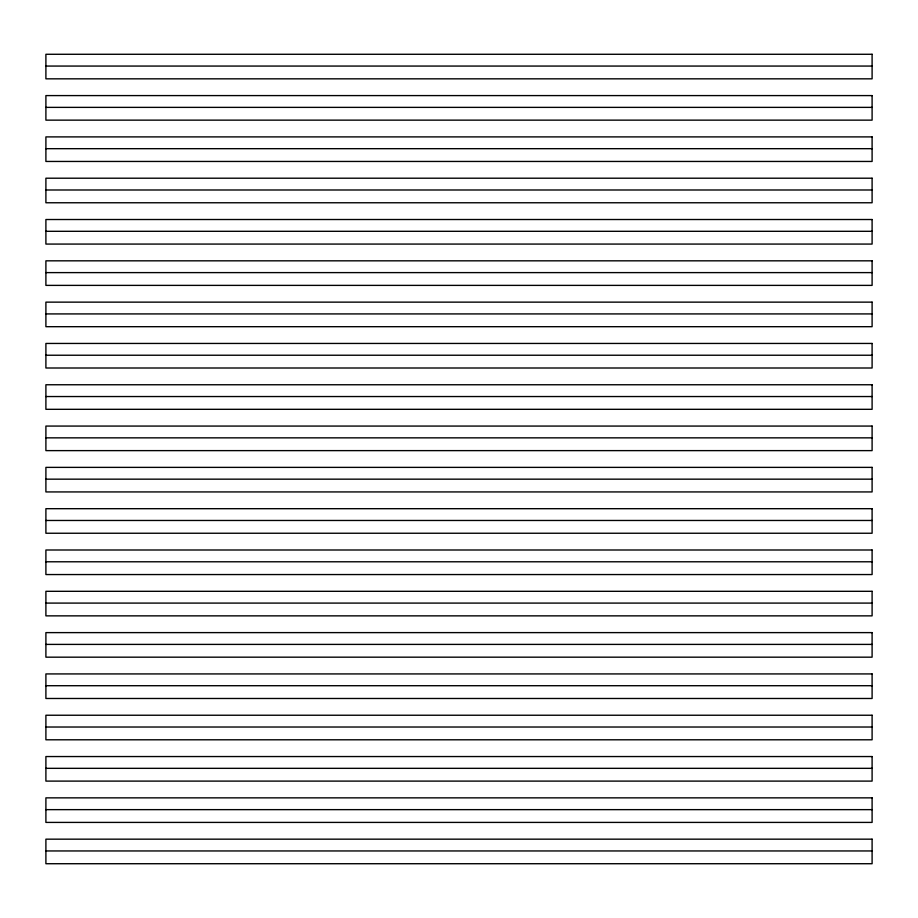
<?xml version="1.0" encoding="UTF-8"?>
<svg xmlns="http://www.w3.org/2000/svg" width="918" height="918" viewBox="0 0 918 918"><rect width="100%" height="100%" fill="white"/><g stroke="black" fill="none" stroke-linecap="round" stroke-linejoin="round"><path stroke-width="1.38" d="M45.9 66.062L872.1 66.062M45.9 107.372L872.1 107.372M45.9 148.682L872.1 148.682M45.9 189.992L872.1 189.992M45.9 231.302L872.1 231.302M45.9 272.612L872.1 272.612M45.9 313.922L872.1 313.922M45.9 355.232L872.1 355.232M45.9 396.542L872.1 396.542M45.9 437.852L872.1 437.852M45.9 479.162L872.1 479.162M45.9 520.472L872.1 520.472M45.9 561.782L872.1 561.782M45.9 603.092L872.1 603.092M45.9 644.402L872.1 644.402M45.9 685.712L872.1 685.712M45.9 727.022L872.1 727.022M45.9 768.332L872.1 768.332M45.9 809.642L872.1 809.642M45.9 850.952L872.1 850.952M872.1 54.277L45.9 54.277L45.9 78.833L872.1 78.833L872.1 54.277M872.1 95.587L45.9 95.587L45.9 120.143L872.1 120.143L872.1 95.587M872.1 136.897L45.9 136.897L45.9 161.453L872.1 161.453L872.1 136.897M872.1 178.207L45.9 178.207L45.9 202.763L872.1 202.763L872.1 178.207M872.1 219.517L45.9 219.517L45.9 244.073L872.1 244.073L872.1 219.517M872.1 260.827L45.9 260.827L45.9 285.383L872.1 285.383L872.1 260.827M872.1 302.137L45.9 302.137L45.9 326.693L872.1 326.693L872.1 302.137M872.1 343.447L45.9 343.447L45.9 368.003L872.1 368.003L872.1 343.447M872.1 384.757L45.9 384.757L45.9 409.313L872.1 409.313L872.1 384.757M872.1 426.067L45.9 426.067L45.9 450.623L872.1 450.623L872.1 426.067M872.1 467.377L45.9 467.377L45.9 491.933L872.1 491.933L872.1 467.377M872.1 508.687L45.9 508.687L45.9 533.243L872.1 533.243L872.1 508.687M872.1 549.997L45.9 549.997L45.9 574.553L872.1 574.553L872.1 549.997M872.1 591.307L45.9 591.307L45.9 615.863L872.1 615.863L872.1 591.307M872.1 632.617L45.9 632.617L45.9 657.173L872.1 657.173L872.1 632.617M872.1 673.927L45.9 673.927L45.9 698.483L872.1 698.483L872.1 673.927M872.1 715.237L45.9 715.237L45.9 739.793L872.1 739.793L872.1 715.237M872.1 756.547L45.9 756.547L45.9 781.103L872.1 781.103L872.1 756.547M872.1 797.857L45.9 797.857L45.9 822.413L872.1 822.413L872.1 797.857M872.1 839.167L45.9 839.167L45.9 863.723L872.1 863.723L872.1 839.167"/></g></svg>
